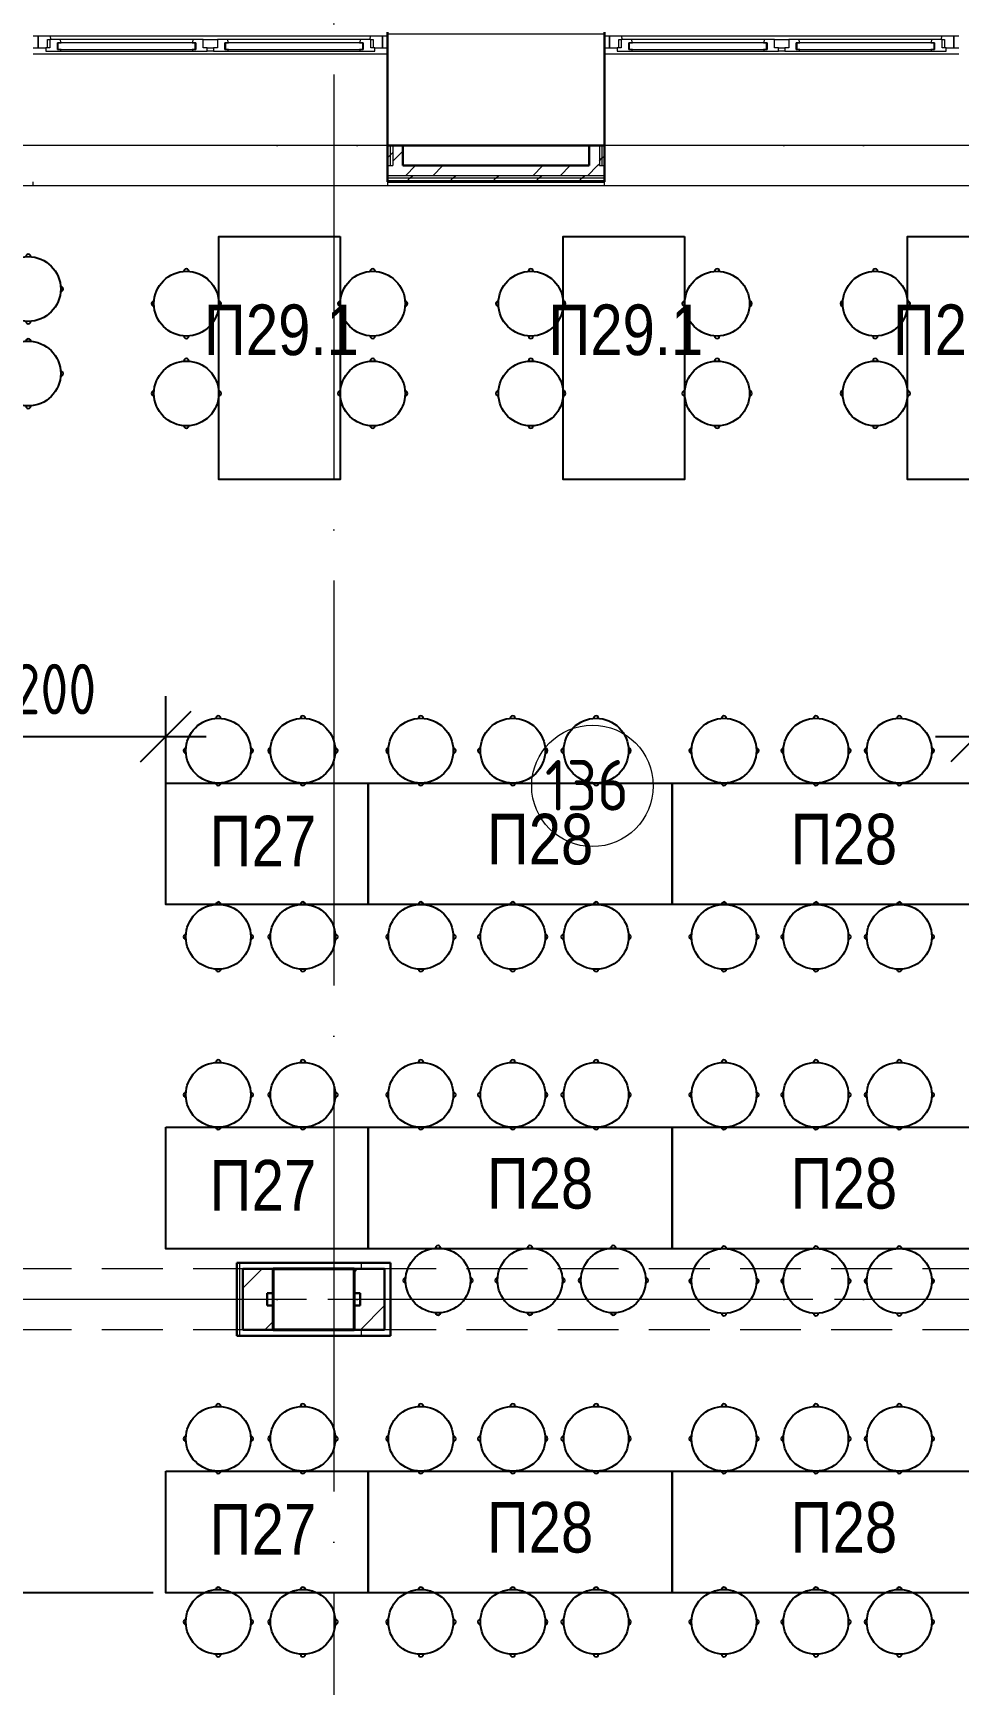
# Model space of a CAD drawing. Header units: millimetres. Extents: x -21010 to 105841, y -18351 to 135084.
# Drawn here: x 28577 to 33147, y 35870 to 44030 of the extents above; entities that cross this region are included whole.
import ezdxf
from ezdxf.enums import TextEntityAlignment as Align

# ---------------------------------------------------------------- set-up
doc = ezdxf.new("R2010")
doc.units = ezdxf.units.MM
doc.linetypes.add('ADSK_Линия сетки', pattern=[2500, 2000, -250, 0, -250])
doc.linetypes.add('ADSK_Сверху', pattern=[450, 300, -150])
for name, color, linetype, lineweight in [('_ Окна', 7, 'Continuous', 9), ('ДОНМ_ТХ_Анно', 84, 'Continuous', 20), ('Линии', 7, 'Continuous', 9), ('Марки помещений', 7, 'Continuous', 9), ('Несущие колонны', 7, 'Continuous', 9), ('Ограждение', 7, 'Continuous', 9), ('Окна', 7, 'Continuous', 9), ('Оси', 7, 'Continuous', 9), ('Стены внутренние', 7, 'Continuous', 18), ('Стены наружные', 7, 'Continuous', 18), ('Стены штриховка', 7, 'Continuous', 13)]:
    doc.layers.add(name, color=color, linetype=linetype, lineweight=lineweight)
for name, color, linetype in [('тх разм', 7, 'Continuous'), ('ТХ_(нейтральное оборудование_мебель)', 32, 'Continuous'), ('ТХ_размеры', 7, 'Continuous')]:
    doc.layers.add(name, color=color, linetype=linetype)
doc.styles.add('GOST Common_3', font='GOST_Common.ttf', dxfattribs={"height": 3.5})
doc.styles.add('ГОСТ 2.304', font='CS_Gost2304.shx')
doc.styles.add('ТХ_ДОНМ', font='ARIALN.TTF')
doc.dimstyles.new('СПДС', dxfattribs={"dimscale": 100, "dimtxt": 2.5, "dimasz": 2.5, "dimexe": 2, "dimexo": 0.625, "dimgap": 1, "dimtad": 1, "dimdec": 0, "dimtxsty": 'ГОСТ 2.304', "dimblk": 'OBLIQUE', "dimblk1": 'OBLIQUE', "dimblk2": 'OBLIQUE', "dimcen": 2.5, "dimdle": 2, "dimadec": 0, "dimazin": 2, "dimtfac": 0.75, "dimtdec": 4, "dimtmove": 1, "dimatfit": 3, "dimfxl": 1, "dimtfill": 1, "dimtolj": 1, "dimarcsym": 1})

# ---------------------------------------------------------------- blocks, each defined once
blk = doc.blocks.new('_Oblique')
at = {"color": 0, "linetype": 'ByBlock', "lineweight": -2}
blk.add_line((-0.5, -0.5), (0.5, 0.5), dxfattribs=at)
blk = doc.blocks.new('*D204')
at = {"layer": 'Defpoints', "color": 0, "transparency": 16777216}
for p in [(29231.8, 40554.5), (28031.8, 40255), (29231.8, 40189.6)]:
    blk.add_point(p, dxfattribs=at)
at = {"layer": 'ТХ_размеры', "color": 0, "lineweight": -2, "transparency": 16777216}
for p, q in [((28031.8, 40317.5), (28031.8, 40754.5)), ((29231.8, 40252.1), (29231.8, 40754.5)), ((27831.8, 40554.5), (29431.8, 40554.5))]:
    blk.add_line(p, q, dxfattribs=at)
at = {"layer": 'ТХ_размеры', "color": 0, "lineweight": -2, "transparency": 16777216, "xscale": 250, "yscale": 250, "zscale": 250, "rotation": 180}
blk.add_blockref('_Oblique', (28031.8, 40554.5), dxfattribs=at)
at = {"layer": 'ТХ_размеры', "color": 0, "lineweight": -2, "transparency": 16777216, "xscale": 250, "yscale": 250, "zscale": 250}
blk.add_blockref('_Oblique', (29231.8, 40554.5), dxfattribs=at)
at = {"layer": 'ТХ_размеры', "color": 0, "transparency": 16777216, "insert": (28631.8, 40789.2), "char_height": 250, "attachment_point": 5, "style": 'ГОСТ 2.304', "bg_fill": 3, "box_fill_scale": 1.1, "bg_fill_color": 256, "bg_fill_true_color": 13158600, "bg_fill_transparency": 0}
blk.add_mtext('\\A1;1200', dxfattribs=at)
blk = doc.blocks.new('Табурет к обеденному столу')
at = {"layer": 'ТХ_(нейтральное оборудование_мебель)'}
blk.add_circle((19569, 43946), 160, dxfattribs=at)
for centre, start, end in [((19569, 44106), 357.8509, 182.1491), ((19409, 43946), 87.8509, 272.1491), ((19729, 43946), 267.8509, 92.1491), ((19569, 43786), 177.8509, 2.1491)]:
    blk.add_arc(centre, 12, start, end, dxfattribs=at)
blk = doc.blocks.new('*D1151')
at = {"layer": 'Defpoints', "color": 0, "transparency": 16777216}
for p in [(34431.7, 40554.5), (33231.7, 40325), (34431.7, 40325)]:
    blk.add_point(p, dxfattribs=at)
at = {"layer": 'ТХ_размеры', "color": 0, "lineweight": -2, "transparency": 16777216}
for p, q in [((33231.7, 40387.5), (33231.7, 40754.5)), ((34431.7, 40387.5), (34431.7, 40754.5)), ((33031.7, 40554.5), (34631.7, 40554.5))]:
    blk.add_line(p, q, dxfattribs=at)
at = {"layer": 'ТХ_размеры', "color": 0, "lineweight": -2, "transparency": 16777216, "xscale": 250, "yscale": 250, "zscale": 250, "rotation": 180}
blk.add_blockref('_Oblique', (33231.7, 40554.5), dxfattribs=at)
at = {"layer": 'ТХ_размеры', "color": 0, "lineweight": -2, "transparency": 16777216, "xscale": 250, "yscale": 250, "zscale": 250}
blk.add_blockref('_Oblique', (34431.7, 40554.5), dxfattribs=at)
at = {"layer": 'ТХ_размеры', "color": 0, "transparency": 16777216, "insert": (33831.7, 40789.2), "char_height": 250, "attachment_point": 5, "style": 'ГОСТ 2.304', "bg_fill": 3, "box_fill_scale": 1.1, "bg_fill_color": 256, "bg_fill_true_color": 13158600, "bg_fill_transparency": 0}
blk.add_mtext('\\A1;1200', dxfattribs=at)
blk = doc.blocks.new('*D1157')
at = {"layer": 'Defpoints', "color": 0, "ltscale": 100, "transparency": 16777216}
for p in [(25654.6, 36326), (29231.8, 36326), (25931.7, 35066)]:
    blk.add_point(p, dxfattribs=at)
at = {"layer": 'тх разм', "color": 0, "lineweight": -2, "ltscale": 100, "transparency": 16777216}
for p, q in [((25654.6, 34866), (25654.6, 36526)), ((29169.3, 36326), (25454.6, 36326)), ((25869.2, 35066), (25454.6, 35066))]:
    blk.add_line(p, q, dxfattribs=at)
at = {"layer": 'тх разм', "color": 0, "lineweight": -2, "ltscale": 100, "transparency": 16777216, "xscale": 250, "yscale": 250, "zscale": 250}
for p, rotation in [((25654.6, 36326), 90), ((25654.6, 35066), 270)]:
    blk.add_blockref('_Oblique', p, dxfattribs=dict(at, rotation=rotation))
at = {"layer": 'тх разм', "color": 0, "ltscale": 100, "transparency": 16777216, "insert": (25419.9, 35696), "char_height": 250, "attachment_point": 5, "rotation": 90, "style": 'ГОСТ 2.304', "bg_fill": 3, "box_fill_scale": 1.1, "bg_fill_color": 256, "bg_fill_true_color": 13158600, "bg_fill_transparency": 0}
blk.add_mtext('\\A1;1260', dxfattribs=at)
blk = doc.blocks.new('1 этаж 21082025')
at = {"layer": '_ Окна'}
for p, q in [((34340, 540), (34315, 540)), ((34340, 482), (34340, 540)), ((34438, 506), (34435, 506)), ((34435, 506), (34435, 474)), ((35115, 506), (34438, 506)), ((34438, 506), (34438, 474)), ((34438, 474), (34438, 506)), ((35115, 474), (35115, 506)), ((35115, 506), (35115, 474)), ((35118, 506), (35115, 506)), ((35118, 474), (35118, 506)), ((35265, 506), (35262, 506)), ((35262, 506), (35262, 474)), ((35942, 506), (35265, 506)), ((35265, 506), (35265, 474)), ((35265, 474), (35265, 506)), ((35942, 474), (35942, 506)), ((35942, 506), (35942, 474)), ((35945, 506), (35942, 506)), ((35945, 474), (35945, 506)), ((36065, 540), (36040, 540)), ((36040, 540), (36040, 482)), ((37160, 540), (37135, 540)), ((37160, 482), (37160, 540)), ((37258, 506), (37255, 506)), ((37255, 506), (37255, 474)), ((37935, 506), (37258, 506)), ((37258, 506), (37258, 474)), ((37258, 474), (37258, 506)), ((37935, 474), (37935, 506)), ((37935, 506), (37935, 474)), ((37938, 506), (37935, 506)), ((37938, 474), (37938, 506)), ((38085, 506), (38082, 506)), ((38082, 506), (38082, 474)), ((38762, 506), (38085, 506)), ((38085, 506), (38085, 474)), ((38085, 474), (38085, 506)), ((38762, 474), (38762, 506)), ((38762, 506), (38762, 474)), ((38765, 506), (38762, 506)), ((38765, 474), (38765, 506)), ((38885, 540), (38860, 540)), ((38860, 540), (38860, 482)), ((34315, 482), (34340, 482)), ((34435, 474), (34438, 474)), ((34438, 474), (35115, 474)), ((35115, 474), (35118, 474)), ((35262, 474), (35265, 474)), ((35265, 474), (35942, 474)), ((35942, 474), (35945, 474)), ((36040, 482), (36065, 482)), ((37135, 482), (37160, 482)), ((37255, 474), (37258, 474)), ((37258, 474), (37935, 474)), ((37935, 474), (37938, 474)), ((38082, 474), (38085, 474)), ((38085, 474), (38762, 474)), ((38762, 474), (38765, 474)), ((38860, 482), (38885, 482))]:
    blk.add_line(p, q, dxfattribs=at)
at = {"layer": '_ Окна', "lineweight": 18}
for p, q in [((34399.4, 540), (34340, 540)), ((34340, 540), (34340, 482)), ((34386, 482), (34386, 523)), ((34386, 523), (34398, 523)), ((34398, 523), (34398, 482)), ((34448.4, 523), (34398, 523)), ((34404, 523), (34399.4, 540)), ((34435, 474), (34435, 506)), ((34435, 506), (34453, 506)), ((34453, 506), (34448.4, 523)), ((35104.6, 523), (35100, 506)), ((35100, 506), (35118, 506)), ((35155, 523), (35104.6, 523)), ((35118, 506), (35118, 474)), ((35155, 482), (35155, 523)), ((35225, 523), (35225, 482)), ((35275.4, 523), (35225, 523)), ((35262, 474), (35262, 506)), ((35262, 506), (35280, 506)), ((35280, 506), (35275.4, 523)), ((35931.6, 523), (35927, 506)), ((35927, 506), (35945, 506)), ((35982, 523), (35931.6, 523)), ((35945, 506), (35945, 474)), ((35980.6, 540), (35976, 523)), ((36040, 540), (35980.6, 540)), ((35982, 482), (35982, 523)), ((35982, 523), (35994, 523)), ((35994, 523), (35994, 482)), ((36040, 482), (36040, 540)), ((37219.4, 540), (37160, 540)), ((37160, 540), (37160, 482)), ((37206, 482), (37206, 523)), ((37206, 523), (37218, 523)), ((37218, 523), (37218, 482)), ((37268.4, 523), (37218, 523)), ((37224, 523), (37219.4, 540)), ((37255, 474), (37255, 506)), ((37255, 506), (37273, 506)), ((37273, 506), (37268.4, 523)), ((37924.6, 523), (37920, 506)), ((37920, 506), (37938, 506)), ((37975, 523), (37924.6, 523)), ((37938, 506), (37938, 474)), ((37975, 482), (37975, 523)), ((38045, 523), (38045, 482)), ((38095.4, 523), (38045, 523)), ((38082, 474), (38082, 506)), ((38082, 506), (38100, 506)), ((38100, 506), (38095.4, 523)), ((38751.6, 523), (38747, 506)), ((38747, 506), (38765, 506)), ((38802, 523), (38751.6, 523)), ((38765, 506), (38765, 474)), ((38800.6, 540), (38796, 523)), ((38860, 540), (38800.6, 540)), ((38802, 482), (38802, 523)), ((38802, 523), (38814, 523)), ((38814, 523), (38814, 482)), ((38860, 482), (38860, 540)), ((34340, 482), (34378, 482)), ((34398, 482), (34378, 482)), ((34378, 482), (34378, 465)), ((34378, 465), (34434, 465)), ((34434, 465), (34435, 466)), ((34453, 474), (34435, 474)), ((34435, 466), (34436, 465)), ((34436, 465), (34450.6, 465)), ((34450.6, 465), (34453, 474)), ((35118, 474), (35100, 474)), ((35100, 474), (35102.4, 465)), ((35102.4, 465), (35117, 465)), ((35117, 465), (35118, 466)), ((35118, 466), (35119, 465)), ((35119, 465), (35175, 465)), ((35175, 482), (35155, 482)), ((35175, 465), (35175, 482)), ((35225, 482), (35205, 482)), ((35205, 482), (35205, 465)), ((35205, 465), (35261, 465)), ((35261, 465), (35262, 466)), ((35280, 474), (35262, 474)), ((35262, 466), (35263, 465)), ((35263, 465), (35277.6, 465)), ((35277.6, 465), (35280, 474)), ((35945, 474), (35927, 474)), ((35927, 474), (35929.4, 465)), ((35929.4, 465), (35944, 465)), ((35944, 465), (35945, 466)), ((35945, 466), (35946, 465)), ((35946, 465), (36002, 465)), ((36002, 482), (35982, 482)), ((36002, 465), (36002, 482)), ((36002, 482), (36040, 482)), ((37160, 482), (37198, 482)), ((37218, 482), (37198, 482)), ((37198, 482), (37198, 465)), ((37198, 465), (37254, 465)), ((37254, 465), (37255, 466)), ((37273, 474), (37255, 474)), ((37255, 466), (37256, 465)), ((37256, 465), (37270.6, 465)), ((37270.6, 465), (37273, 474)), ((37938, 474), (37920, 474)), ((37920, 474), (37922.4, 465)), ((37922.4, 465), (37937, 465)), ((37937, 465), (37938, 466)), ((37938, 466), (37939, 465)), ((37939, 465), (37995, 465)), ((37995, 482), (37975, 482)), ((37995, 465), (37995, 482)), ((38045, 482), (38025, 482)), ((38025, 482), (38025, 465)), ((38025, 465), (38081, 465)), ((38081, 465), (38082, 466)), ((38100, 474), (38082, 474)), ((38082, 466), (38083, 465)), ((38083, 465), (38097.6, 465)), ((38097.6, 465), (38100, 474)), ((38765, 474), (38747, 474)), ((38747, 474), (38749.4, 465)), ((38749.4, 465), (38764, 465)), ((38764, 465), (38765, 466)), ((38765, 466), (38766, 465)), ((38766, 465), (38822, 465)), ((38822, 482), (38802, 482)), ((38822, 465), (38822, 482)), ((38822, 482), (38860, 482))]:
    blk.add_line(p, q, dxfattribs=at)
at = {"layer": 'Линии', "linetype": 'ADSK_Сверху'}
for p, q in [((50705, -5550), (30240, -5550)), ((50705, -5850), (30240, -5850))]:
    blk.add_line(p, q, dxfattribs=at)
at = {"layer": 'Марки помещений'}
blk.add_circle((37076, -3163.7), 300, dxfattribs=at)
at = {"layer": 'Несущие колонны', "lineweight": 40}
for p, q in [((35500, -5550), (35900, -5550)), ((35500, -5850), (35500, -5550)), ((35900, -5550), (35500, -5550)), ((35500, -5550), (35500, -5850)), ((35900, -5550), (35900, -5850)), ((35900, -5850), (35900, -5550)), ((35900, -5850), (35500, -5850)), ((35500, -5850), (35900, -5850))]:
    blk.add_line(p, q, dxfattribs=at)
at = {"layer": 'Ограждение'}
for p, q in [((36065, 450), (34315, 450)), ((38885, 450), (37135, 450)), ((36065, 0), (34315, 0)), ((38885, 0), (37135, 0)), ((44885, -200), (33200, -200)), ((34315, -200), (34315, -180)), ((36065, -200), (34315, -200)), ((36065, -180), (36065, -200)), ((37135, -200), (37135, -180)), ((38885, -200), (37135, -200))]:
    blk.add_line(p, q, dxfattribs=at)
at = {"layer": 'Окна'}
for p, q in [((35980.6, 540), (34399.4, 540)), ((35104.6, 523), (34448.4, 523)), ((35155, 523), (35225, 523)), ((35931.6, 523), (35275.4, 523)), ((38800.6, 540), (37219.4, 540)), ((37924.6, 523), (37268.4, 523)), ((37975, 523), (38045, 523)), ((38751.6, 523), (38095.4, 523)), ((34434, 465), (34436, 465)), ((34450.6, 465), (35102.4, 465)), ((35117, 465), (35119, 465)), ((35175, 482), (35205, 482)), ((35205, 465), (35175, 465)), ((35261, 465), (35263, 465)), ((35277.6, 465), (35929.4, 465)), ((35944, 465), (35946, 465)), ((37254, 465), (37256, 465)), ((37270.6, 465), (37922.4, 465)), ((37937, 465), (37939, 465)), ((37995, 482), (38025, 482)), ((38025, 465), (37995, 465)), ((38081, 465), (38083, 465)), ((38097.6, 465), (38749.4, 465)), ((38764, 465), (38766, 465))]:
    blk.add_line(p, q, dxfattribs=at)
at = {"layer": 'Оси', "linetype": 'ADSK_Линия сетки'}
for p, q in [((35800, 5350.6), (35800, -59356.1)), ((58165, 0), (-14072.3, 0)), ((58165, -5700), (-14072.3, -5700))]:
    blk.add_line(p, q, dxfattribs=at)
at = {"layer": 'Стены внутренние', "lineweight": 30}
for p, q in [((36065, 0), (36065, 550)), ((37135, 0), (37135, 550)), ((37060, 0), (36140, 0))]:
    blk.add_line(p, q, dxfattribs=at)
at = {"layer": 'Стены внутренние'}
blk.add_line((37135, 550), (36065, 550), dxfattribs=at)
at = {"layer": 'Стены наружные', "lineweight": 30}
for p, q in [((36065, 560), (36065, 550)), ((37135, 550), (37135, 560)), ((36065, 0), (36065, -175)), ((36140, 0), (36065, 0)), ((36140, -100), (36140, 0)), ((37060, 0), (37060, -100)), ((37135, 0), (37060, 0)), ((37135, -175), (37135, 0)), ((37060, -100), (36140, -100)), ((36065, -180), (36065, -175)), ((36065, -180), (37135, -180)), ((37135, -180), (37135, -175)), ((36080, -5520), (35320, -5520)), ((35320, -5520), (35320, -5880)), ((36080, -5880), (36080, -5520)), ((36050, -5550), (35350, -5550)), ((35350, -5550), (35350, -5850)), ((35500, -5670), (35500, -5550)), ((35900, -5550), (35900, -5670)), ((36050, -5850), (36050, -5550)), ((35470, -5670), (35500, -5670)), ((35470, -5730), (35470, -5670)), ((35900, -5670), (35930, -5670)), ((35930, -5670), (35930, -5730)), ((35500, -5730), (35470, -5730)), ((35500, -5850), (35500, -5730)), ((35930, -5730), (35900, -5730)), ((35900, -5730), (35900, -5850)), ((35350, -5850), (36050, -5850)), ((35320, -5880), (36080, -5880))]:
    blk.add_line(p, q, dxfattribs=at)
at = {"layer": 'Стены наружные', "linetype": 'Continuous', "lineweight": 9}
for p, q in [((36065, -60.7), (36077.5, -48.2)), ((36077.5, -48.2), (36090, -35.7)), ((36090, -78.2), (36140, -28.2)), ((37060, -6.5), (37066.5, 0)), ((37110, -76.3), (37122.5, -63.8)), ((37122.5, -63.8), (37135, -51.3)), ((36065, -103.2), (36068.2, -100)), ((36153.2, -150), (36203.2, -100)), ((36162.8, -175), (36175.3, -162.5)), ((36175.3, -162.5), (36187.8, -150)), ((36288.1, -150), (36338.1, -100)), ((36374.9, -175), (36387.4, -162.5)), ((36387.4, -162.5), (36399.9, -150)), ((36587.1, -175), (36599.6, -162.5)), ((36599.6, -162.5), (36612.1, -150)), ((36781.6, -150), (36831.6, -100)), ((36799.2, -175), (36811.7, -162.5)), ((36811.7, -162.5), (36824.2, -150)), ((36916.5, -150), (36966.5, -100)), ((37011.3, -175), (37023.8, -162.5)), ((37023.8, -162.5), (37036.3, -150)), ((37051.4, -150), (37101.4, -100)), ((37101.4, -100), (37110, -91.4)), ((36369.9, -180), (36374.9, -175)), ((36794.2, -180), (36799.2, -175)), ((35336, -5880), (35336, -5520)), ((35936, -5550), (35936, -5520)), ((35350, -5645.4), (35445.4, -5550)), ((35900, -5566.8), (35916.8, -5550)), ((35931.1, -5850), (36050, -5731.1)), ((35459.7, -5850), (35470, -5839.7)), ((35470, -5839.7), (35500, -5809.7)), ((35936, -5880), (35936, -5850))]:
    blk.add_line(p, q, dxfattribs=at)
at = {"layer": 'Стены штриховка'}
for p, q in [((36077.5, 0), (36077.5, -100)), ((36090, 0), (36090, -100)), ((37110, 0), (37110, -100)), ((37122.5, 0), (37122.5, -100)), ((36065, -100), (36090, -100)), ((37135, -150), (36065, -150)), ((37135, -162.5), (36065, -162.5)), ((37110, -100), (37135, -100)), ((37135, -175), (36065, -175)), ((36065, -175), (37135, -175))]:
    blk.add_line(p, q, dxfattribs=at)
at = {"layer": 'Марки помещений', "style": 'GOST Common_3', "width": 0.9}
blk.add_text('136', height=250, dxfattribs=at).set_placement((36841.1, -3286))

msp = doc.modelspace()

# ---------------------------------------------------------------- linework, layer by layer
at = {"layer": 'Оси', "linetype": 'ADSK_Линия сетки'}
for p, q in [((49532.7, 43475), (20650.1, 43475)), ((49532.7, 37775), (20650.1, 37775))]:
    msp.add_line(p, q, dxfattribs=at)
at = {"layer": 'ТХ_(нейтральное оборудование_мебель)'}
for points in [[(30093.1, 43025), (30093.1, 41825), (29493.1, 41825), (29493.1, 43025), (30093.1, 43025)], [(31793.1, 43025), (31793.1, 41825), (31193.1, 41825), (31193.1, 43025), (31793.1, 43025)], [(33493.1, 43025), (33493.1, 41825), (32893.1, 41825), (32893.1, 43025), (33493.1, 43025)], [(30231.7, 40325), (31731.7, 40325), (31731.7, 39725), (30231.7, 39725), (30231.7, 40325)], [(31731.7, 40325), (33231.7, 40325), (33231.7, 39725), (31731.7, 39725), (31731.7, 40325)], [(29231.8, 38625), (30231.7, 38625), (30231.7, 38025), (29231.8, 38025), (29231.8, 38625)], [(30231.7, 38625), (31731.7, 38625), (31731.7, 38025), (30231.7, 38025), (30231.7, 38625)], [(31731.7, 38625), (33231.7, 38625), (33231.7, 38025), (31731.7, 38025), (31731.7, 38625)], [(29231.8, 36926), (30231.7, 36926), (30231.7, 36326), (29231.8, 36326), (29231.8, 36926)], [(30231.7, 36926), (31731.7, 36926), (31731.7, 36326), (30231.7, 36326), (30231.7, 36926)], [(31731.7, 36926), (33231.7, 36926), (33231.7, 36326), (31731.7, 36326), (31731.7, 36926)]]:
    msp.add_lwpolyline(points, dxfattribs=at)

# ---------------------------------------------------------------- block references
msp.add_blockref('1 этаж 21082025', (-5738, 43475))
at = {"layer": 'ТХ_(нейтральное оборудование_мебель)', "color": 5}
for p, rotation in [((72499.4, 23196.6), 89.99999999999997), ((73279.8, 23124.4), 89.99999999999997), ((74199.4, 23124.4), 89.99999999999997), ((74979.8, 23124.4), 89.99999999999997), ((75899.4, 23124.4), 89.99999999999997), ((76679.8, 23124.4), 89.99999999999997), ((72499.4, 22779), 89.99999999999997), ((73279.8, 22680.7), 89.99999999999997), ((74199.4, 22680.7), 89.99999999999997), ((74979.8, 22680.7), 89.99999999999997), ((75899.4, 22680.7), 89.99999999999997), ((76679.8, 22680.7), 89.99999999999997), ((49477.8, 84431.3), 180), ((50060.1, 84431.3), 180), ((50513.7, 84431.3), 180), ((50925.2, 84431.3), 180), ((51556.3, 84431.3), 180), ((52010, 84431.3), 180), ((52421.5, 84431.3), 180), ((49060.1, 83511.7), 180), ((49477.8, 83511.7), 180), ((50060.1, 83511.7), 180), ((50513.7, 83511.7), 180), ((50925.2, 83511.7), 180), ((51556.3, 83511.7), 180), ((52010, 83511.7), 180), ((52421.5, 83511.7), 180), ((49060.1, 82731.3), 180), ((49477.8, 82731.3), 180), ((50060.1, 82731.3), 180), ((50513.7, 82731.3), 180), ((50925.2, 82731.3), 180), ((51556.3, 82731.3), 180), ((52010, 82731.3), 180), ((52421.5, 82731.3), 180), ((50144.8, 81814.3), 180), ((50598.4, 81814.3), 180), ((51010, 81814.3), 180), ((51556.3, 81811.7), 180), ((52010, 81811.7), 180), ((52421.5, 81811.7), 180), ((49060.1, 81032.3), 180), ((49477.8, 81032.3), 180), ((50060.1, 81032.3), 180), ((50513.7, 81032.3), 180), ((50925.2, 81032.3), 180), ((51556.3, 81032.3), 180), ((52010, 81032.3), 180), ((52421.5, 81032.3), 180), ((49060.1, 80127.8), 180), ((49477.8, 80127.8), 180), ((50060.1, 80127.8), 180), ((50513.7, 80127.8), 180), ((50925.2, 80127.8), 180), ((51556.3, 80127.8), 180), ((52010, 80127.8), 180), ((52421.5, 80127.8), 180)]:
    msp.add_blockref('Табурет к обеденному столу', p, dxfattribs=dict(at, rotation=rotation))

# ---------------------------------------------------------------- texts
at = {"layer": 'ДОНМ_ТХ_Анно', "style": 'ТХ_ДОНМ'}
for s, p in [('П29.1', (29802.8, 42564)), ('П29.1', (31502.8, 42564)), ('П29.1', (33202.8, 42564)), ('П28', (31079.3, 40048.3)), ('П28', (32579.3, 40048.3)), ('П27', (29711.6, 38338.5)), ('П28', (31079.3, 38348.3)), ('П28', (32579.3, 38348.3)), ('П27', (29711.6, 36639.5)), ('П28', (31079.3, 36649.3)), ('П28', (32579.3, 36649.3))]:
    msp.add_text(s, height=250, dxfattribs=at).set_placement(p, align=Align.MIDDLE_CENTER)

# ---------------------------------------------------------------- next in the draw order: dimensions: what is measured, and where the dimension line sits
at = {"layer": 'тх разм', "ltscale": 100}
dim = msp.add_linear_dim(base=(25654.6, 36326), p1=(25931.7, 35066), p2=(29231.8, 36326), angle=90, dimstyle='СПДС', dxfattribs=at)
dim.commit()
dim.dimension.update_dxf_attribs({"geometry": '*D1157', "text_midpoint": (25419.9, 35696)})
at = {"layer": 'ТХ_размеры'}
for base, p1, p2, picture, middle in [((29231.8, 40554.5), (28031.8, 40255), (29231.8, 40189.6), '*D204', (28631.8, 40789.2)), ((34431.7, 40554.5), (33231.7, 40325), (34431.7, 40325), '*D1151', (33831.7, 40789.2))]:
    dim = msp.add_linear_dim(base=base, p1=p1, p2=p2, dimstyle='СПДС', dxfattribs=at)
    dim.commit()
    dim.dimension.update_dxf_attribs({"geometry": picture, "text_midpoint": middle})

# ---------------------------------------------------------------- next in the draw order: linework, layer by layer
at = {"layer": 'ТХ_(нейтральное оборудование_мебель)'}
msp.add_lwpolyline([(29231.8, 40325), (30231.7, 40325), (30231.7, 39725), (29231.8, 39725), (29231.8, 40325)], dxfattribs=at)

# ---------------------------------------------------------------- next in the draw order: block references
at = {"layer": 'ТХ_(нейтральное оборудование_мебель)', "color": 5, "rotation": 180}
msp.add_blockref('Табурет к обеденному столу', (49060.1, 84431.3), dxfattribs=at)

# ---------------------------------------------------------------- next in the draw order: texts
at = {"layer": 'ДОНМ_ТХ_Анно', "style": 'ТХ_ДОНМ'}
msp.add_text('П27', height=250, dxfattribs=at).set_placement((29711.6, 40038.5), align=Align.MIDDLE_CENTER)

doc.saveas('drawing.dxf')
